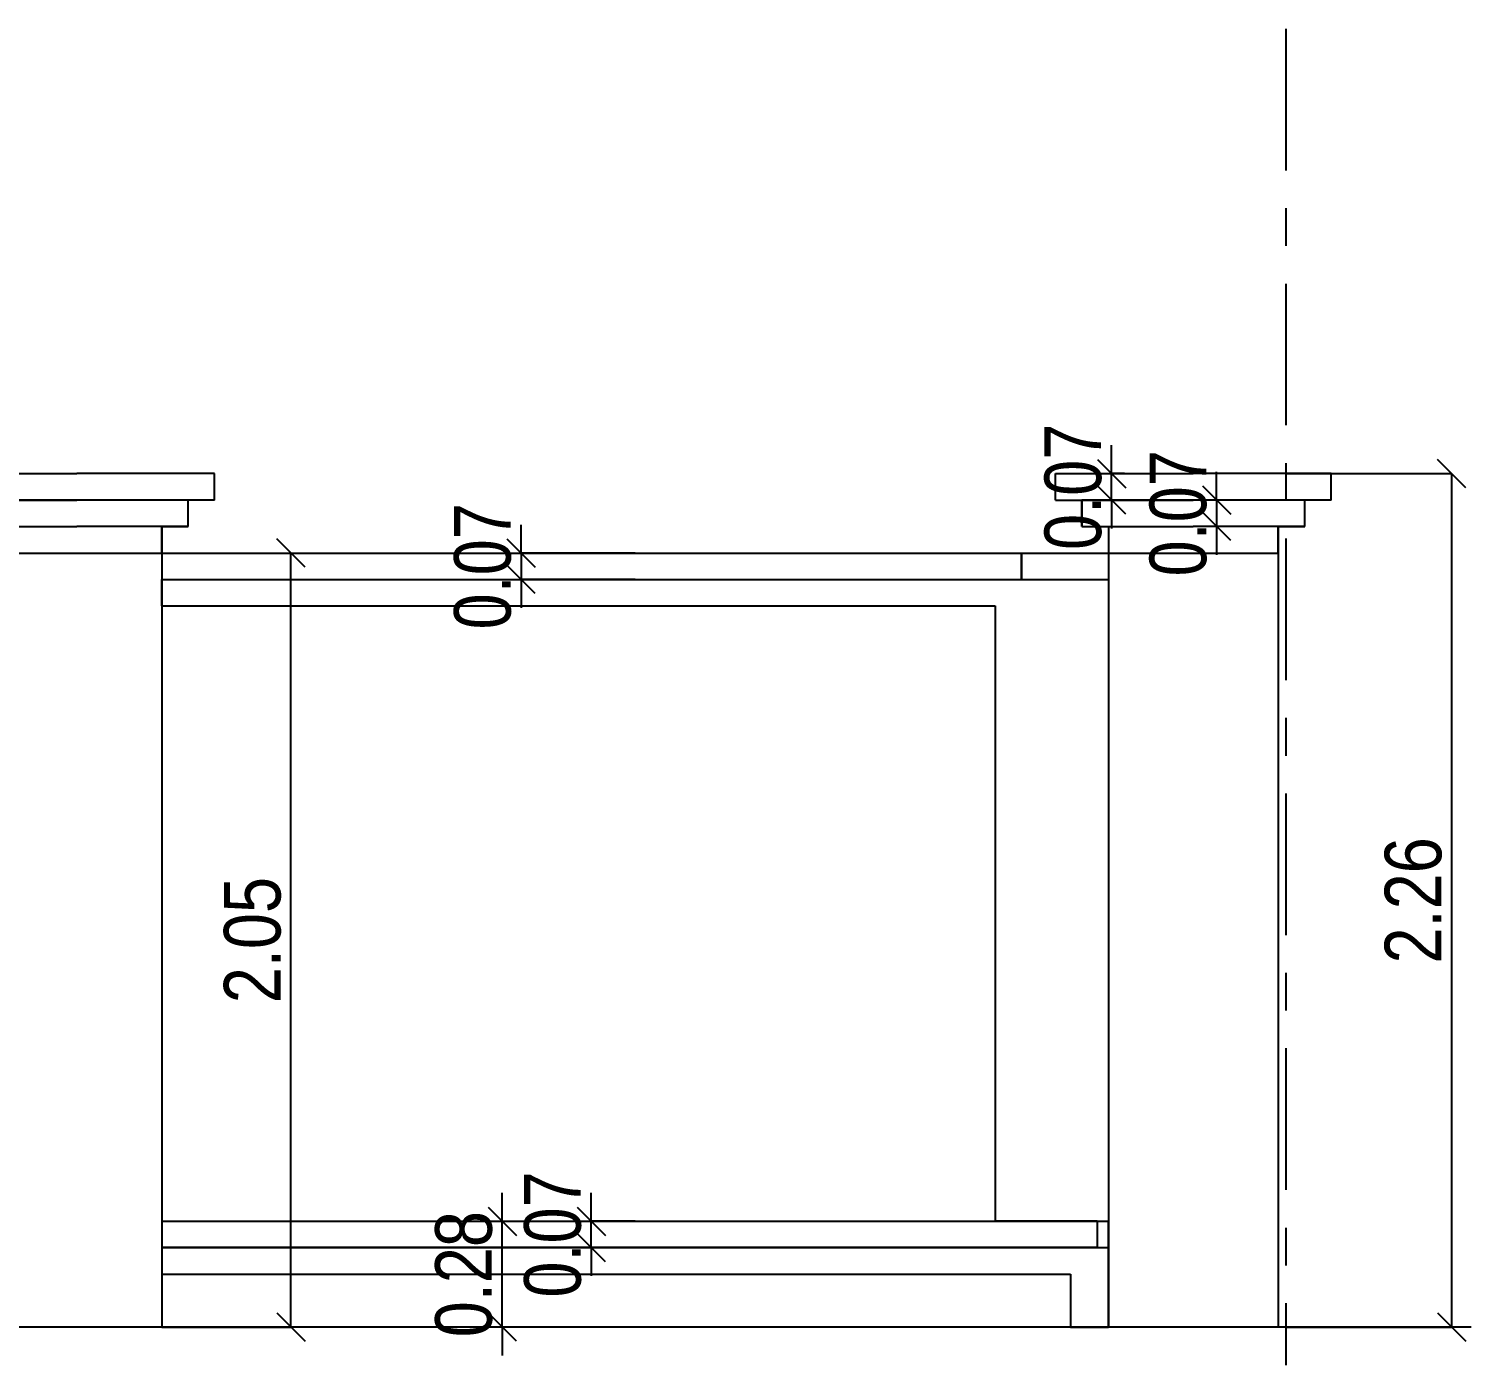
# Model space of a CAD drawing. Extents: x -135 to 36, y 31 to 104.
# Drawn here: x 7.811 to 11.63, y 44.879 to 48.418 of the extents above; entities that cross this region are included whole.
import ezdxf

# ---------------------------------------------------------------- set-up
doc = ezdxf.new("R2010")
doc.units = 0
doc.header["$MEASUREMENT"] = 0
doc.header["$PDMODE"] = 3
doc.linetypes.add('CENTER2', pattern=[1.125, 0.75, -0.125, 0.125, -0.125])
doc.layers.get('0').update_dxf_attribs({"linetype": 'CONTINUOUS'})
doc.layers.get('DEFPOINTS').update_dxf_attribs({"linetype": 'CONTINUOUS'})
for name, color, linetype in [('COTAS', 12, 'CONTINUOUS'), ('EJES', 161, 'CENTER2'), ('NUEVO', 1, 'CONTINUOUS'), ('SOMBRA', 251, 'CONTINUOUS')]:
    doc.layers.add(name, color=color, linetype=linetype)
doc.styles.add('COTAS SECUNDARIAS', font='ARIALN.TTF', dxfattribs={"height": 0.15})
doc.dimstyles.new('COTA SECUNDARIAS', dxfattribs={"dimscale": 5, "dimtxt": 1, "dimasz": 0.015, "dimexe": 0, "dimexo": 0, "dimgap": 0.005, "dimtad": 1, "dimzin": 1, "dimdsep": 46, "dimtxsty": 'COTAS SECUNDARIAS', "dimblk": 'OBLIQUE', "dimcen": 0, "dimclrd": 11, "dimclre": 11, "dimclrt": 11, "dimaunit": 1, "dimadec": 1, "dimazin": 0, "dimtfac": 0.4, "dimtix": 1, "dimtmove": 1, "dimatfit": 3, "dimfxl": 0, "dimtolj": 1, "dimtzin": 0, "dimlwd": -1, "dimarcsym": 0})

# ---------------------------------------------------------------- blocks, each defined once
blk = doc.blocks.new('_Oblique')
at = {"color": 0, "linetype": 'ByBlock', "lineweight": -2}
blk.add_line((-0.5, -0.5), (0.5, 0.5), dxfattribs=at)
blk = doc.blocks.new('*D75')
at = {"layer": 'COTAS', "color": 11, "lineweight": -2}
for p, q in [((11.139, 47.2399), (11.5789, 47.2399)), ((11.139, 44.9795), (11.5789, 44.9795))]:
    blk.add_line(p, q, dxfattribs=at)
at = {"layer": 'COTAS', "color": 11}
blk.add_line((11.5789, 44.9795), (11.5789, 47.2399), dxfattribs=at)
at = {"layer": 'DEFPOINTS', "color": 0}
for p in [(11.139, 47.2399), (11.5789, 47.2399), (11.139, 44.9795)]:
    blk.add_point(p, dxfattribs=at)
at = {"layer": 'COTAS', "color": 11, "xscale": 0.075, "yscale": 0.075, "zscale": 0.075}
for p, rotation in [((11.5789, 47.2399), 90), ((11.5789, 44.9795), 270)]:
    blk.add_blockref('_Oblique', p, dxfattribs=dict(at, rotation=rotation))
at = {"layer": 'COTAS', "color": 11, "insert": (11.4773, 46.1097), "char_height": 0.15, "attachment_point": 5, "rotation": 90, "style": 'COTAS SECUNDARIAS'}
blk.add_mtext('\\A1;2.26', dxfattribs=at)
blk = doc.blocks.new('*D76')
at = {"layer": 'COTAS', "color": 11}
for p, q in [((10.6779, 47.2399), (10.6779, 47.3149)), ((10.6779, 47.1699), (10.6779, 47.2399)), ((10.6779, 47.1699), (10.6779, 47.0949))]:
    blk.add_line(p, q, dxfattribs=at)
at = {"layer": 'COTAS', "color": 11, "lineweight": -2}
for p, q in [((10.7119, 47.2399), (10.6779, 47.2399)), ((10.7119, 47.1699), (10.6779, 47.1699))]:
    blk.add_line(p, q, dxfattribs=at)
at = {"layer": 'DEFPOINTS', "color": 0}
for p in [(10.6779, 47.2399), (10.7119, 47.2399), (10.7119, 47.1699)]:
    blk.add_point(p, dxfattribs=at)
at = {"layer": 'COTAS', "color": 11, "xscale": 0.075, "yscale": 0.075, "zscale": 0.075}
for p, rotation in [((10.6779, 47.2399), 270), ((10.6779, 47.1699), 90)]:
    blk.add_blockref('_Oblique', p, dxfattribs=dict(at, rotation=rotation))
at = {"layer": 'COTAS', "color": 11, "insert": (10.5763, 47.2049), "char_height": 0.15, "attachment_point": 5, "rotation": 90, "style": 'COTAS SECUNDARIAS'}
blk.add_mtext('\\A1;0.07', dxfattribs=at)
blk = doc.blocks.new('*D77')
at = {"layer": 'COTAS', "color": 11}
for p, q in [((10.9562, 47.1699), (10.9562, 47.2449)), ((10.9562, 47.1699), (10.9562, 47.0999)), ((10.9562, 47.0999), (10.9562, 47.0249))]:
    blk.add_line(p, q, dxfattribs=at)
at = {"layer": 'COTAS', "color": 11, "lineweight": -2}
for p, q in [((11.0769, 47.1699), (10.9562, 47.1699)), ((11.0419, 47.0999), (10.9562, 47.0999))]:
    blk.add_line(p, q, dxfattribs=at)
at = {"layer": 'DEFPOINTS', "color": 0}
for p in [(11.0769, 47.1699), (10.9562, 47.0999), (11.0419, 47.0999)]:
    blk.add_point(p, dxfattribs=at)
at = {"layer": 'COTAS', "color": 11, "xscale": 0.075, "yscale": 0.075, "zscale": 0.075}
for p, rotation in [((10.9562, 47.1699), 270), ((10.9562, 47.0999), 90)]:
    blk.add_blockref('_Oblique', p, dxfattribs=dict(at, rotation=rotation))
at = {"layer": 'COTAS', "color": 11, "insert": (10.8546, 47.1349), "char_height": 0.15, "attachment_point": 5, "rotation": 90, "style": 'COTAS SECUNDARIAS'}
blk.add_mtext('\\A1;0.07', dxfattribs=at)
blk = doc.blocks.new('*D78')
at = {"layer": 'COTAS', "color": 11, "lineweight": -2}
for p, q in [((8.1627, 47.0295), (8.5049, 47.0295)), ((8.1627, 44.9795), (8.5049, 44.9795))]:
    blk.add_line(p, q, dxfattribs=at)
at = {"layer": 'COTAS', "color": 11}
blk.add_line((8.5049, 44.9795), (8.5049, 47.0295), dxfattribs=at)
at = {"layer": 'DEFPOINTS', "color": 0}
for p in [(8.1627, 47.0295), (8.5049, 47.0295), (8.1627, 44.9795)]:
    blk.add_point(p, dxfattribs=at)
at = {"layer": 'COTAS', "color": 11, "xscale": 0.075, "yscale": 0.075, "zscale": 0.075}
for p, rotation in [((8.5049, 47.0295), 90), ((8.5049, 44.9795), 270)]:
    blk.add_blockref('_Oblique', p, dxfattribs=dict(at, rotation=rotation))
at = {"layer": 'COTAS', "color": 11, "insert": (8.4033, 46.0045), "char_height": 0.15, "attachment_point": 5, "rotation": 90, "style": 'COTAS SECUNDARIAS'}
blk.add_mtext('\\A1;2.05', dxfattribs=at)
blk = doc.blocks.new('*D79')
at = {"layer": 'COTAS', "color": 11}
for p, q in [((9.1144, 47.0295), (9.1144, 47.1045)), ((9.1144, 47.0295), (9.1144, 46.9595)), ((9.1144, 46.9595), (9.1144, 46.8845))]:
    blk.add_line(p, q, dxfattribs=at)
at = {"layer": 'COTAS', "color": 11, "lineweight": -2}
for p, q in [((9.4161, 47.0295), (9.1144, 47.0295)), ((9.4161, 46.9595), (9.1144, 46.9595))]:
    blk.add_line(p, q, dxfattribs=at)
at = {"layer": 'DEFPOINTS', "color": 0}
for p in [(9.4161, 47.0295), (9.1144, 46.9595), (9.4161, 46.9595)]:
    blk.add_point(p, dxfattribs=at)
at = {"layer": 'COTAS', "color": 11, "xscale": 0.075, "yscale": 0.075, "zscale": 0.075}
for p, rotation in [((9.1144, 47.0295), 270), ((9.1144, 46.9595), 90)]:
    blk.add_blockref('_Oblique', p, dxfattribs=dict(at, rotation=rotation))
at = {"layer": 'COTAS', "color": 11, "insert": (9.0128, 46.9945), "char_height": 0.15, "attachment_point": 5, "rotation": 90, "style": 'COTAS SECUNDARIAS'}
blk.add_mtext('\\A1;0.07', dxfattribs=at)
blk = doc.blocks.new('*D80')
at = {"layer": 'COTAS', "color": 11}
for p, q in [((9.0644, 45.2599), (9.0644, 45.3349)), ((9.0644, 44.9795), (9.0644, 45.2599)), ((9.0644, 44.9795), (9.0644, 44.9045))]:
    blk.add_line(p, q, dxfattribs=at)
at = {"layer": 'DEFPOINTS', "color": 0}
for p in [(9.0644, 45.2599), (9.0644, 45.2599), (9.0644, 44.9795)]:
    blk.add_point(p, dxfattribs=at)
at = {"layer": 'COTAS', "color": 11, "xscale": 0.075, "yscale": 0.075, "zscale": 0.075}
for p, rotation in [((9.0644, 45.2599), 270), ((9.0644, 44.9795), 90)]:
    blk.add_blockref('_Oblique', p, dxfattribs=dict(at, rotation=rotation))
at = {"layer": 'COTAS', "color": 11, "insert": (8.9628, 45.1197), "char_height": 0.15, "attachment_point": 5, "rotation": 90, "style": 'COTAS SECUNDARIAS'}
blk.add_mtext('\\A1;0.28', dxfattribs=at)
blk = doc.blocks.new('*D81')
at = {"layer": 'COTAS', "color": 11}
for p, q in [((9.2999, 45.2599), (9.2999, 45.3349)), ((9.2999, 45.1899), (9.2999, 45.2599)), ((9.2999, 45.1899), (9.2999, 45.1149))]:
    blk.add_line(p, q, dxfattribs=at)
at = {"layer": 'COTAS', "color": 11, "lineweight": -2}
for p, q in [((9.4161, 45.2599), (9.2999, 45.2599)), ((9.4161, 45.1899), (9.2999, 45.1899))]:
    blk.add_line(p, q, dxfattribs=at)
at = {"layer": 'DEFPOINTS', "color": 0}
for p in [(9.2999, 45.2599), (9.4161, 45.2599), (9.4161, 45.1899)]:
    blk.add_point(p, dxfattribs=at)
at = {"layer": 'COTAS', "color": 11, "xscale": 0.075, "yscale": 0.075, "zscale": 0.075}
for p, rotation in [((9.2999, 45.2599), 270), ((9.2999, 45.1899), 90)]:
    blk.add_blockref('_Oblique', p, dxfattribs=dict(at, rotation=rotation))
at = {"layer": 'COTAS', "color": 11, "insert": (9.1983, 45.2249), "char_height": 0.15, "attachment_point": 5, "rotation": 90, "style": 'COTAS SECUNDARIAS'}
blk.add_mtext('\\A1;0.07', dxfattribs=at)

msp = doc.modelspace()

# ---------------------------------------------------------------- linework, layer by layer
msp.add_line((11.6301, 44.9795), (-12.9166, 44.9795))
at = {"layer": 'EJES', "linetype": 'CENTER2', "ltscale": 0.5}
msp.add_line((11.139, 48.4178), (11.139, 44.8787), dxfattribs=at)
at = {"layer": 'NUEVO'}
for p, q in [((7.5727, 47.2399), (7.9377, 47.2399)), ((8.3027, 47.2399), (7.9377, 47.2399)), ((8.3027, 47.1699), (8.3027, 47.2399)), ((10.5294, 47.2399), (10.8944, 47.2399)), ((10.5294, 47.1699), (10.5294, 47.2399)), ((11.2594, 47.2399), (10.8944, 47.2399)), ((11.2594, 47.1699), (11.2594, 47.2399)), ((7.5727, 47.1699), (7.9377, 47.1699)), ((8.3027, 47.1699), (7.9377, 47.1699)), ((8.2327, 47.0999), (8.2327, 47.1699)), ((10.5294, 47.1699), (10.8944, 47.1699)), ((10.5994, 47.0999), (10.5994, 47.1699)), ((11.2594, 47.1699), (10.8944, 47.1699)), ((11.1894, 47.0999), (11.1894, 47.1699)), ((7.6427, 47.0999), (7.9377, 47.0999)), ((8.2327, 47.0999), (7.9377, 47.0999)), ((8.1627, 47.0999), (8.1627, 44.9795)), ((10.5994, 47.0999), (10.8944, 47.0999)), ((10.6694, 47.0999), (10.6694, 44.9795)), ((11.1894, 47.0999), (10.8944, 47.0999)), ((11.1194, 47.0999), (11.1194, 44.9795)), ((8.1627, 47.0295), (10.6694, 47.0295)), ((8.1627, 46.9595), (10.6694, 46.9595)), ((8.1627, 45.2599), (10.6694, 45.2599)), ((8.1627, 45.1899), (10.6694, 45.1899))]:
    msp.add_line(p, q, dxfattribs=at)
at = {"layer": 'SOMBRA'}
for p, q in [((8.2327, 47.1699), (7.6427, 47.1699)), ((8.2327, 47.0999), (8.2327, 47.1699)), ((10.5994, 47.1699), (10.5994, 47.0999)), ((11.1894, 47.1699), (10.5994, 47.1699)), ((11.1894, 47.0999), (11.1894, 47.1699)), ((8.1627, 47.0295), (8.1627, 47.0999)), ((8.1627, 47.0999), (8.2327, 47.0999)), ((10.5994, 47.0999), (10.6694, 47.0999)), ((10.6694, 47.0999), (10.6694, 47.0295)), ((11.1194, 47.0295), (11.1194, 47.0999)), ((11.1194, 47.0999), (11.1894, 47.0999)), ((7.7127, 47.0295), (8.1627, 47.0295)), ((10.4394, 47.0295), (10.4394, 46.9595)), ((10.4394, 46.9595), (10.4394, 47.0295)), ((10.4394, 47.0295), (10.6694, 47.0295)), ((10.6694, 47.0295), (10.6694, 45.2599)), ((10.6694, 47.0295), (11.1194, 47.0295)), ((8.1627, 46.8895), (8.1627, 46.9595)), ((8.1627, 46.9595), (10.4394, 46.9595)), ((8.1627, 46.8895), (10.3694, 46.8895)), ((10.3694, 46.8895), (10.3694, 45.2599)), ((10.6394, 45.2599), (10.3694, 45.2599)), ((10.6394, 45.2599), (10.6394, 45.1899)), ((10.6694, 44.9795), (10.6694, 45.2599)), ((10.6394, 45.1899), (8.1627, 45.1899)), ((8.1627, 45.1899), (8.1627, 45.1199)), ((8.1627, 45.1199), (10.5694, 45.1199)), ((10.5694, 45.1199), (10.5694, 44.9795)), ((10.5694, 44.9795), (10.6694, 44.9795))]:
    msp.add_line(p, q, dxfattribs=at)

# ---------------------------------------------------------------- dimensions: what is measured, and where the dimension line sits
at = {"layer": 'COTAS'}
for base, p1, p2, picture, middle in [((10.6779, 47.2399), (10.7119, 47.1699), (10.7119, 47.2399), '*D76', (10.5763, 47.2049)), ((10.9562, 47.0999), (11.0769, 47.1699), (11.0419, 47.0999), '*D77', (10.8546, 47.1349)), ((11.5789, 47.2399), (11.139, 44.9795), (11.139, 47.2399), '*D75', (11.4773, 46.1097)), ((9.1144, 46.9595), (9.4161, 47.0295), (9.4161, 46.9595), '*D79', (9.0128, 46.9945)), ((8.5049, 47.0295), (8.1627, 44.9795), (8.1627, 47.0295), '*D78', (8.4033, 46.0045)), ((9.2999, 45.2599), (9.4161, 45.1899), (9.4161, 45.2599), '*D81', (9.1983, 45.2249)), ((9.0644, 45.2599), (9.0644, 44.9795), (9.0644, 45.2599), '*D80', (8.9628, 45.1197))]:
    dim = msp.add_linear_dim(base=base, p1=p1, p2=p2, angle=90, dimstyle='COTA SECUNDARIAS', dxfattribs=at)
    dim.commit()
    dim.dimension.update_dxf_attribs({"geometry": picture, "text_midpoint": middle})

doc.saveas('drawing.dxf')
